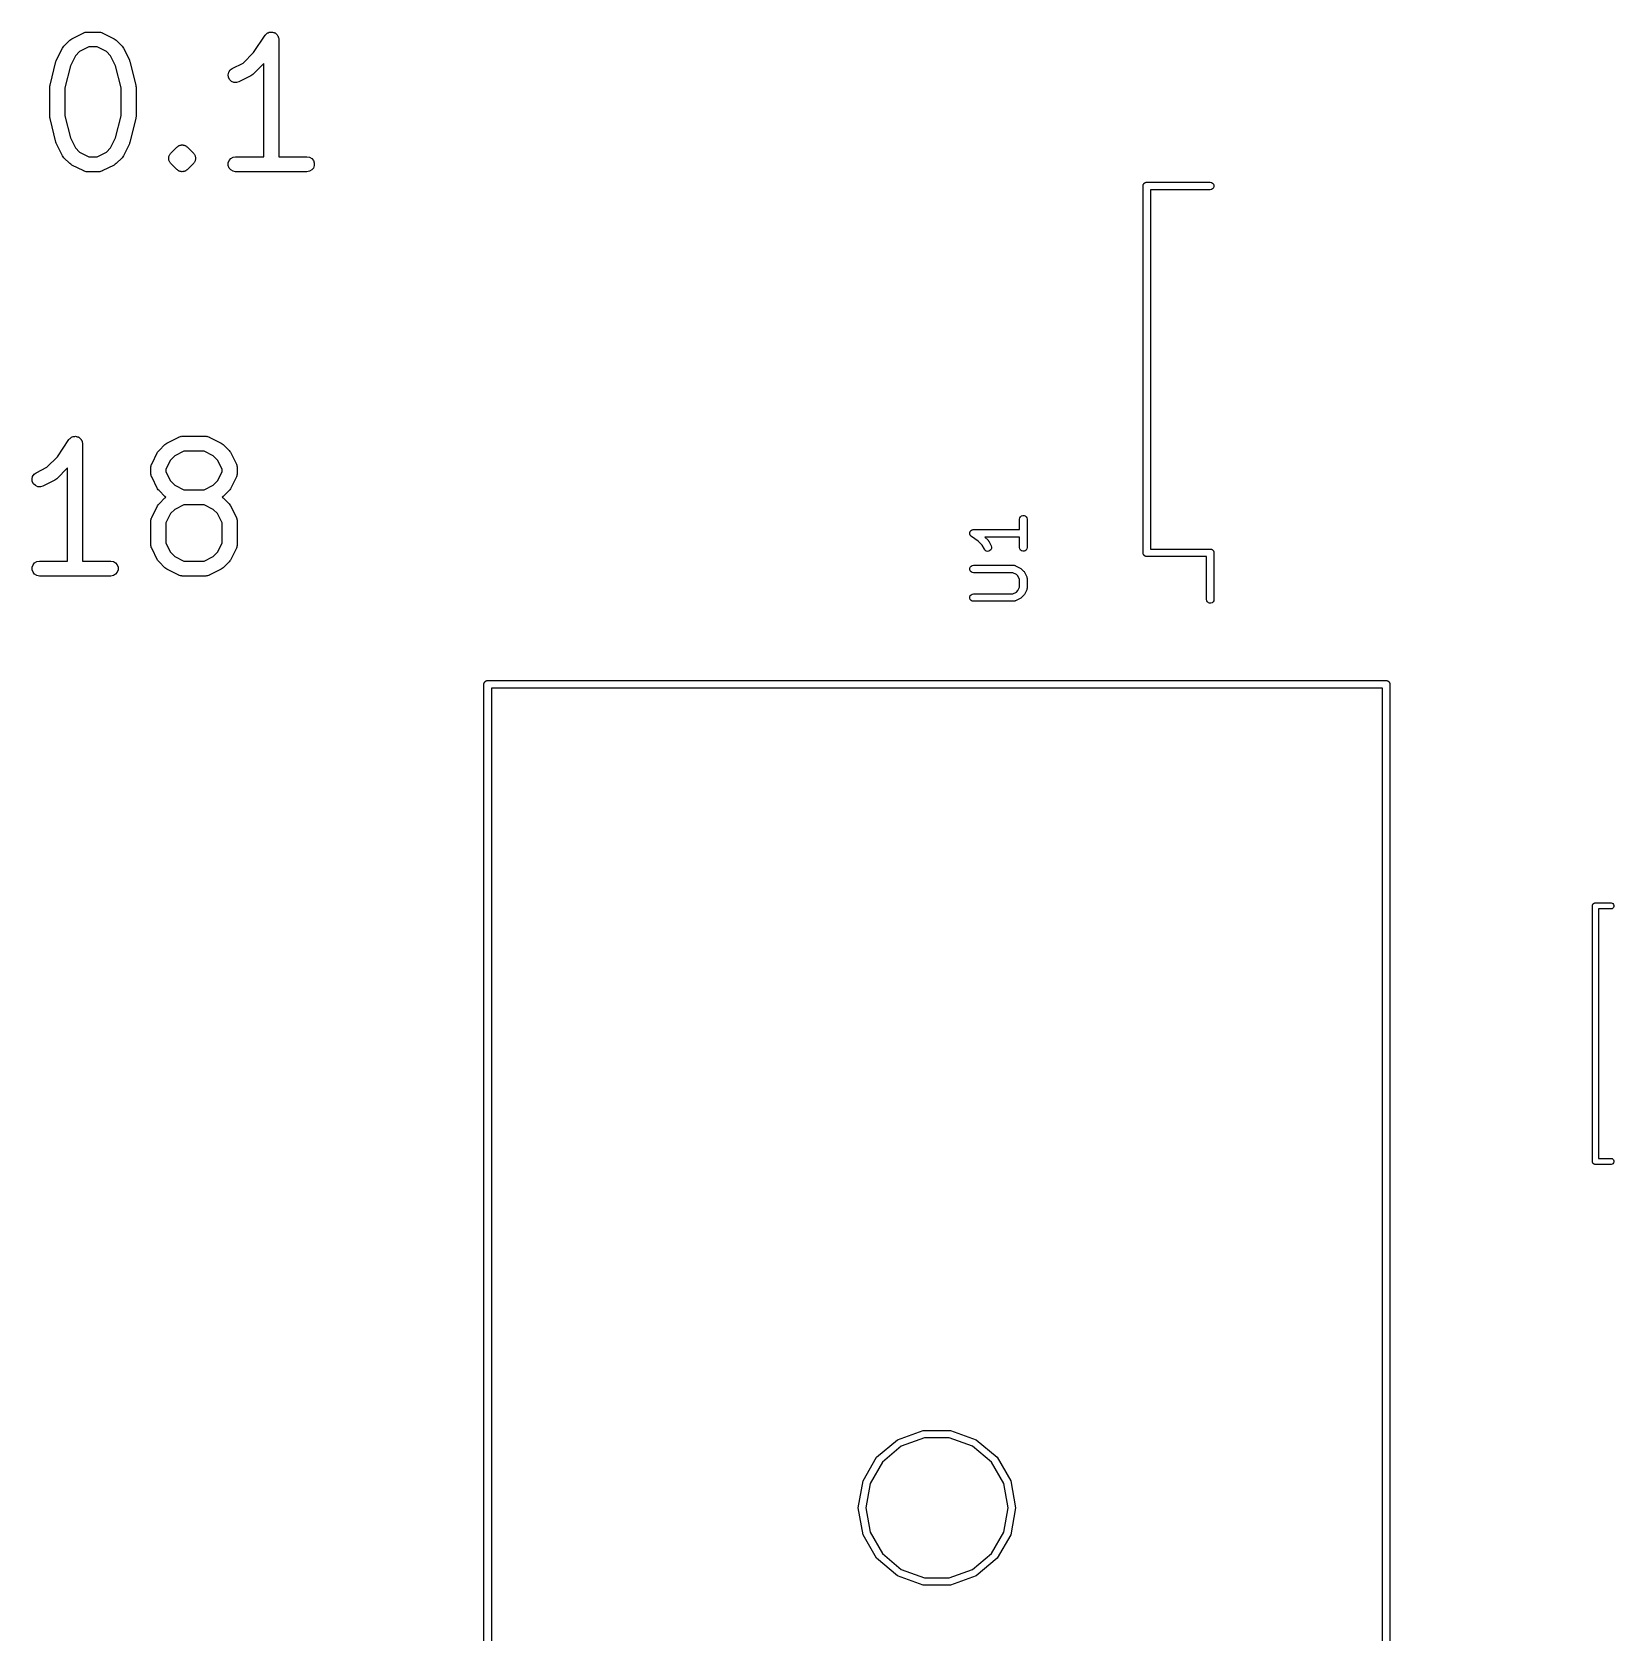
# Model space of a CAD drawing. Extents: x 86 to 333, y -237 to -29.
# Drawn here: x 116.87 to 148.56, y -101.49 to -69.43 of the extents above; entities that cross this region are included whole.
import ezdxf

# ---------------------------------------------------------------- set-up
doc = ezdxf.new("R2010")
doc.units = 0
doc.header["$MEASUREMENT"] = 0
doc.layers.add('BLACK', color=7, linetype='CONTINUOUS')

msp = doc.modelspace()

# ---------------------------------------------------------------- linework, layer by layer
at = {"layer": 'Black'}
for p, q in [((117.671, -69.5658), (117.909, -69.4468)), ((117.909, -69.4468), (117.917, -69.4443)), ((117.917, -69.4443), (117.925, -69.44)), ((117.925, -69.44), (117.942, -69.4369)), ((117.942, -69.4369), (117.959, -69.4319)), ((117.959, -69.4319), (117.968, -69.4325)), ((117.968, -69.4325), (117.976, -69.431)), ((117.976, -69.431), (118.214, -69.431)), ((118.214, -69.431), (118.223, -69.4325)), ((118.223, -69.4325), (118.231, -69.4319)), ((118.231, -69.4319), (118.248, -69.4369)), ((118.248, -69.4369), (118.266, -69.44)), ((118.266, -69.44), (118.273, -69.4443)), ((118.273, -69.4443), (118.281, -69.4468)), ((118.281, -69.4468), (118.519, -69.5658)), ((121.312, -69.8425), (121.542, -69.4977)), ((121.542, -69.4977), (121.548, -69.4917)), ((121.548, -69.4917), (121.552, -69.4845)), ((121.552, -69.4845), (121.565, -69.473)), ((121.565, -69.473), (121.578, -69.4601)), ((121.578, -69.4601), (121.585, -69.4564)), ((121.585, -69.4564), (121.592, -69.451)), ((121.592, -69.451), (121.608, -69.4449)), ((121.608, -69.4449), (121.625, -69.437)), ((121.625, -69.437), (121.633, -69.4361)), ((121.633, -69.4361), (121.641, -69.4332)), ((121.641, -69.4332), (121.659, -69.4332)), ((121.659, -69.4332), (121.676, -69.4313)), ((121.676, -69.4313), (121.684, -69.4332)), ((121.684, -69.4332), (121.693, -69.4332)), ((121.693, -69.4332), (121.71, -69.4394)), ((121.71, -69.4394), (121.727, -69.4436)), ((121.727, -69.4436), (121.734, -69.4482)), ((121.734, -69.4482), (121.742, -69.451)), ((121.742, -69.451), (121.755, -69.4626)), ((121.755, -69.4626), (121.77, -69.4725)), ((121.77, -69.4725), (121.775, -69.4792)), ((121.775, -69.4792), (121.782, -69.4845)), ((121.782, -69.4845), (121.791, -69.5)), ((121.791, -69.5), (121.801, -69.5145)), ((121.801, -69.5145), (121.803, -69.5224)), ((121.803, -69.5224), (121.808, -69.5296)), ((121.808, -69.5296), (121.811, -69.5473)), ((121.811, -69.5473), (121.816, -69.5645)), ((117.366, -69.9901), (117.485, -69.752)), ((117.485, -69.752), (117.499, -69.7327)), ((117.499, -69.7327), (117.513, -69.713)), ((117.513, -69.713), (117.632, -69.5939)), ((117.632, -69.5939), (117.652, -69.5802)), ((117.652, -69.5802), (117.671, -69.5658)), ((117.827, -69.8233), (117.742, -69.9079)), ((118.012, -69.731), (117.827, -69.8233)), ((118.179, -69.731), (118.012, -69.731)), ((118.364, -69.8233), (118.179, -69.731)), ((118.448, -69.9079), (118.364, -69.8233)), ((118.519, -69.5658), (118.539, -69.5802)), ((118.539, -69.5802), (118.558, -69.5939)), ((118.558, -69.5939), (118.677, -69.713)), ((118.677, -69.713), (118.691, -69.7327)), ((118.691, -69.7327), (118.706, -69.752)), ((118.706, -69.752), (118.825, -69.9901)), ((121.102, -70.0529), (121.312, -69.8425)), ((121.816, -69.5645), (121.815, -69.5728)), ((121.815, -69.5728), (121.817, -69.581)), ((121.817, -69.581), (121.817, -71.931)), ((117.235, -70.497), (117.354, -70.0208)), ((117.354, -70.0208), (117.361, -70.0058)), ((117.361, -70.0058), (117.366, -69.9901)), ((117.642, -70.1095), (117.531, -70.5518)), ((117.742, -69.9079), (117.642, -70.1095)), ((118.549, -70.1095), (118.448, -69.9079)), ((118.66, -70.5518), (118.549, -70.1095)), ((118.825, -69.9901), (118.829, -70.0058)), ((118.829, -70.0058), (118.836, -70.0208)), ((118.836, -70.0208), (118.955, -70.497)), ((120.815, -70.2356), (120.843, -70.1921)), ((120.843, -70.1921), (120.885, -70.1611)), ((120.885, -70.1611), (121.102, -70.0529)), ((121.517, -70.0621), (121.297, -70.2823)), ((121.517, -71.931), (121.517, -70.0621)), ((117.231, -70.5333), (117.234, -70.5153)), ((117.234, -70.5153), (117.235, -70.497)), ((118.955, -70.497), (118.956, -70.5153)), ((118.956, -70.5153), (118.96, -70.5333)), ((120.803, -70.2863), (120.815, -70.2356)), ((120.809, -70.338), (120.803, -70.2863)), ((120.832, -70.3846), (120.809, -70.338)), ((120.87, -70.4204), (120.832, -70.3846)), ((120.918, -70.4411), (120.87, -70.4204)), ((120.97, -70.4443), (120.918, -70.4411)), ((121.019, -70.4294), (120.97, -70.4443)), ((121.258, -70.3104), (121.019, -70.4294)), ((121.277, -70.296), (121.258, -70.3104)), ((121.297, -70.2823), (121.277, -70.296)), ((117.231, -71.1286), (117.231, -70.5333)), ((117.531, -70.5518), (117.531, -71.1101)), ((118.66, -71.1101), (118.66, -70.5518)), ((118.96, -70.5333), (118.96, -71.1286)), ((117.234, -71.1466), (117.231, -71.1286)), ((117.235, -71.165), (117.234, -71.1466)), ((117.354, -71.6411), (117.235, -71.165)), ((117.531, -71.1101), (117.642, -71.5524)), ((118.549, -71.5524), (118.66, -71.1101)), ((118.955, -71.165), (118.836, -71.6411)), ((118.956, -71.1466), (118.955, -71.165)), ((118.96, -71.1286), (118.956, -71.1466)), ((117.361, -71.6561), (117.354, -71.6411)), ((117.366, -71.6718), (117.361, -71.6561)), ((117.485, -71.9099), (117.366, -71.6718)), ((117.642, -71.5524), (117.742, -71.754)), ((117.742, -71.754), (117.827, -71.8386)), ((118.364, -71.8386), (118.448, -71.754)), ((118.448, -71.754), (118.549, -71.5524)), ((118.825, -71.6718), (118.706, -71.9099)), ((118.829, -71.6561), (118.825, -71.6718)), ((118.836, -71.6411), (118.829, -71.6561)), ((119.656, -71.8558), (119.775, -71.7368)), ((119.775, -71.7368), (119.786, -71.7293)), ((119.786, -71.7293), (119.795, -71.72)), ((119.795, -71.72), (119.801, -71.7172)), ((119.801, -71.7172), (119.806, -71.713)), ((119.806, -71.713), (119.812, -71.7107)), ((119.812, -71.7107), (119.818, -71.7069)), ((119.818, -71.7069), (119.83, -71.7035)), ((119.83, -71.7035), (119.842, -71.698)), ((119.842, -71.698), (119.849, -71.6974)), ((119.849, -71.6974), (119.855, -71.6951)), ((119.855, -71.6951), (119.862, -71.6951)), ((119.862, -71.6951), (119.868, -71.6934)), ((119.868, -71.6934), (119.881, -71.6946)), ((119.881, -71.6946), (119.894, -71.6934)), ((119.894, -71.6934), (119.9, -71.6951)), ((119.9, -71.6951), (119.907, -71.6951)), ((119.907, -71.6951), (119.913, -71.6974)), ((119.913, -71.6974), (119.92, -71.698)), ((119.92, -71.698), (119.932, -71.7035)), ((119.932, -71.7035), (119.944, -71.7069)), ((119.944, -71.7069), (119.95, -71.7107)), ((119.95, -71.7107), (119.956, -71.713)), ((119.956, -71.713), (119.961, -71.7172)), ((119.961, -71.7172), (119.967, -71.72)), ((119.967, -71.72), (119.976, -71.7293)), ((119.976, -71.7293), (119.987, -71.7368)), ((119.987, -71.7368), (120.106, -71.8558)), ((117.499, -71.9293), (117.485, -71.9099)), ((117.513, -71.9489), (117.499, -71.9293)), ((117.632, -72.068), (117.513, -71.9489)), ((117.652, -72.0818), (117.632, -72.068)), ((117.671, -72.0961), (117.652, -72.0818)), ((117.909, -72.2151), (117.671, -72.0961)), ((117.827, -71.8386), (118.012, -71.931)), ((118.012, -71.931), (118.179, -71.931)), ((118.179, -71.931), (118.364, -71.8386)), ((118.519, -72.0961), (118.281, -72.2151)), ((118.539, -72.0818), (118.519, -72.0961)), ((118.558, -72.068), (118.539, -72.0818)), ((118.677, -71.9489), (118.558, -72.068)), ((118.691, -71.9292), (118.677, -71.9489)), ((118.706, -71.9099), (118.691, -71.9292)), ((119.612, -71.9488), (119.616, -71.9362)), ((119.614, -71.9619), (119.612, -71.9488)), ((119.612, -71.975), (119.614, -71.9619)), ((119.616, -71.9877), (119.612, -71.975)), ((119.616, -71.9362), (119.617, -71.9231)), ((119.617, -72.0007), (119.616, -71.9877)), ((119.617, -71.9231), (119.623, -71.9112)), ((119.623, -72.0126), (119.617, -72.0007)), ((119.623, -71.9112), (119.626, -71.8985)), ((119.626, -72.0253), (119.623, -72.0126)), ((119.626, -71.8985), (119.633, -71.8878)), ((119.633, -72.036), (119.626, -72.0253)), ((119.633, -71.8878), (119.639, -71.8759)), ((119.639, -72.0479), (119.633, -72.036)), ((119.639, -71.8759), (119.648, -71.8666)), ((119.648, -72.0572), (119.639, -72.0479)), ((119.648, -71.8666), (119.656, -71.8558)), ((119.656, -72.068), (119.648, -72.0572)), ((119.775, -72.187), (119.656, -72.068)), ((120.106, -72.068), (119.987, -72.187)), ((120.106, -71.8558), (120.114, -71.8666)), ((120.114, -72.0572), (120.106, -72.068)), ((120.114, -71.8666), (120.123, -71.8759)), ((120.123, -72.0479), (120.114, -72.0572)), ((120.123, -71.8759), (120.128, -71.8878)), ((120.128, -72.036), (120.123, -72.0479)), ((120.128, -71.8878), (120.136, -71.8985)), ((120.136, -72.0253), (120.128, -72.036)), ((120.136, -71.8985), (120.139, -71.9112)), ((120.139, -72.0126), (120.136, -72.0253)), ((120.139, -71.9112), (120.145, -71.9231)), ((120.145, -72.0007), (120.139, -72.0126)), ((120.145, -71.9231), (120.146, -71.9362)), ((120.146, -71.9877), (120.145, -72.0007)), ((120.146, -71.9362), (120.149, -71.9488)), ((120.149, -71.975), (120.146, -71.9877)), ((120.149, -71.9488), (120.148, -71.9619)), ((120.148, -71.9619), (120.149, -71.975)), ((120.805, -72.0549), (120.822, -72.006)), ((120.805, -72.107), (120.805, -72.0549)), ((120.822, -72.156), (120.805, -72.107)), ((120.822, -72.006), (120.856, -71.966)), ((120.856, -71.966), (120.901, -71.94)), ((120.901, -71.94), (120.952, -71.931)), ((120.952, -71.931), (121.517, -71.931)), ((121.817, -71.931), (122.381, -71.931)), ((122.381, -71.931), (122.432, -71.94)), ((122.432, -71.94), (122.477, -71.966)), ((122.477, -71.966), (122.511, -72.006)), ((122.511, -72.006), (122.529, -72.0549)), ((122.529, -72.107), (122.511, -72.156)), ((122.529, -72.0549), (122.529, -72.107)), ((117.917, -72.2176), (117.909, -72.2151)), ((117.925, -72.2219), (117.917, -72.2176)), ((117.942, -72.225), (117.925, -72.2219)), ((117.959, -72.23), (117.942, -72.225)), ((117.968, -72.2295), (117.959, -72.23)), ((117.976, -72.231), (117.968, -72.2295)), ((118.214, -72.231), (117.976, -72.231)), ((118.223, -72.2295), (118.214, -72.231)), ((118.231, -72.23), (118.223, -72.2295)), ((118.248, -72.225), (118.231, -72.23)), ((118.266, -72.2219), (118.248, -72.225)), ((118.273, -72.2176), (118.266, -72.2219)), ((118.281, -72.2151), (118.273, -72.2176)), ((119.786, -72.1945), (119.775, -72.187)), ((119.795, -72.2038), (119.786, -72.1945)), ((119.801, -72.2066), (119.795, -72.2038)), ((119.806, -72.2109), (119.801, -72.2066)), ((119.812, -72.2131), (119.806, -72.2109)), ((119.818, -72.2169), (119.812, -72.2131)), ((119.83, -72.2203), (119.818, -72.2169)), ((119.842, -72.2258), (119.83, -72.2203)), ((119.849, -72.2264), (119.842, -72.2258)), ((119.855, -72.2287), (119.849, -72.2264)), ((119.862, -72.2287), (119.855, -72.2287)), ((119.868, -72.2304), (119.862, -72.2287)), ((119.881, -72.2292), (119.868, -72.2304)), ((119.894, -72.2304), (119.881, -72.2292)), ((119.9, -72.2287), (119.894, -72.2304)), ((119.907, -72.2287), (119.9, -72.2287)), ((119.913, -72.2264), (119.907, -72.2287)), ((119.92, -72.2258), (119.913, -72.2264)), ((119.932, -72.2203), (119.92, -72.2258)), ((119.944, -72.2169), (119.932, -72.2203)), ((119.95, -72.2131), (119.944, -72.2169)), ((119.956, -72.2109), (119.95, -72.2131)), ((119.961, -72.2066), (119.956, -72.2109)), ((119.967, -72.2038), (119.961, -72.2066)), ((119.976, -72.1945), (119.967, -72.2038)), ((119.987, -72.187), (119.976, -72.1945)), ((120.856, -72.1959), (120.822, -72.156)), ((120.901, -72.2219), (120.856, -72.1959)), ((120.952, -72.231), (120.901, -72.2219)), ((122.381, -72.231), (120.952, -72.231)), ((122.432, -72.2219), (122.381, -72.231)), ((122.477, -72.1959), (122.432, -72.2219)), ((122.511, -72.156), (122.477, -72.1959)), ((139.167, -72.45), (139.174, -72.4478)), ((139.174, -72.4478), (139.179, -72.4445)), ((139.179, -72.4445), (139.186, -72.4434)), ((139.186, -72.4434), (139.192, -72.4411)), ((139.192, -72.4411), (139.199, -72.4411)), ((139.199, -72.4411), (139.205, -72.44)), ((139.205, -72.44), (140.475, -72.44)), ((140.475, -72.44), (140.501, -72.4445)), ((140.501, -72.4445), (140.523, -72.4575)), ((139.13, -72.515), (139.131, -72.5085)), ((139.13, -79.865), (139.13, -72.515)), ((139.131, -72.502), (139.133, -72.4958)), ((139.131, -72.5085), (139.131, -72.502)), ((139.133, -72.4958), (139.135, -72.4893)), ((139.135, -72.4893), (139.138, -72.4837)), ((139.138, -72.4837), (139.14, -72.4775)), ((139.14, -72.4775), (139.144, -72.4725)), ((139.144, -72.4725), (139.148, -72.4668)), ((139.148, -72.4668), (139.153, -72.4626)), ((139.153, -72.4626), (139.157, -72.4575)), ((139.157, -72.4575), (139.162, -72.4543)), ((139.162, -72.4543), (139.167, -72.45)), ((140.475, -72.59), (139.28, -72.59)), ((139.28, -72.59), (139.28, -79.79)), ((140.501, -72.5855), (140.475, -72.59)), ((140.523, -72.5725), (140.501, -72.5855)), ((140.523, -72.4575), (140.54, -72.4775)), ((140.54, -72.5525), (140.523, -72.5725)), ((140.54, -72.4775), (140.549, -72.502)), ((140.549, -72.528), (140.54, -72.5525)), ((140.549, -72.502), (140.549, -72.528)), ((117.623, -77.5845), (117.637, -77.573)), ((117.637, -77.573), (117.649, -77.5601)), ((117.649, -77.5601), (117.657, -77.5564)), ((117.657, -77.5564), (117.663, -77.551)), ((117.663, -77.551), (117.68, -77.5449)), ((117.68, -77.5449), (117.696, -77.537)), ((117.696, -77.537), (117.704, -77.5361)), ((117.704, -77.5361), (117.712, -77.5332)), ((117.712, -77.5332), (117.73, -77.5332)), ((117.73, -77.5332), (117.748, -77.5313)), ((117.748, -77.5313), (117.756, -77.5332)), ((117.756, -77.5332), (117.764, -77.5332)), ((117.764, -77.5332), (117.781, -77.5394)), ((117.781, -77.5394), (117.798, -77.5436)), ((117.798, -77.5436), (117.805, -77.5482)), ((117.805, -77.5482), (117.813, -77.551)), ((117.813, -77.551), (117.827, -77.5626)), ((117.827, -77.5626), (117.842, -77.5725)), ((117.842, -77.5725), (117.847, -77.5792)), ((119.576, -77.6658), (119.814, -77.5468)), ((119.814, -77.5468), (119.822, -77.5443)), ((119.822, -77.5443), (119.83, -77.54)), ((119.83, -77.54), (119.847, -77.5369)), ((119.847, -77.5369), (119.864, -77.5319)), ((119.864, -77.5319), (119.872, -77.5325)), ((119.872, -77.5325), (119.881, -77.531)), ((119.881, -77.531), (120.357, -77.531)), ((120.357, -77.531), (120.366, -77.5325)), ((120.366, -77.5325), (120.374, -77.5319)), ((120.374, -77.5319), (120.391, -77.5369)), ((120.391, -77.5369), (120.408, -77.54)), ((120.408, -77.54), (120.416, -77.5443)), ((120.416, -77.5443), (120.424, -77.5468)), ((120.424, -77.5468), (120.662, -77.6658)), ((117.383, -77.9425), (117.613, -77.5977)), ((117.613, -77.5977), (117.619, -77.5917)), ((117.619, -77.5917), (117.623, -77.5845)), ((117.847, -77.5792), (117.853, -77.5845)), ((117.853, -77.5845), (117.862, -77.6)), ((117.862, -77.6), (117.873, -77.6145)), ((117.873, -77.6145), (117.875, -77.6224)), ((117.875, -77.6224), (117.879, -77.6296)), ((117.879, -77.6296), (117.882, -77.6473)), ((117.882, -77.6473), (117.887, -77.6645)), ((117.887, -77.6645), (117.887, -77.6728)), ((117.887, -77.6728), (117.888, -77.681)), ((117.888, -77.681), (117.888, -80.031)), ((119.271, -78.0901), (119.39, -77.852)), ((119.39, -77.852), (119.404, -77.8327)), ((119.404, -77.8327), (119.418, -77.813)), ((119.418, -77.813), (119.537, -77.6939)), ((119.537, -77.6939), (119.556, -77.6802)), ((119.556, -77.6802), (119.576, -77.6658)), ((119.916, -77.831), (119.732, -77.9233)), ((120.322, -77.831), (119.916, -77.831)), ((120.506, -77.9233), (120.322, -77.831)), ((120.662, -77.6658), (120.682, -77.6802)), ((120.682, -77.6802), (120.701, -77.6939)), ((120.701, -77.6939), (120.82, -77.813)), ((120.82, -77.813), (120.834, -77.8327)), ((120.834, -77.8327), (120.848, -77.852)), ((120.848, -77.852), (120.967, -78.0901)), ((116.957, -78.2611), (117.173, -78.1529)), ((117.173, -78.1529), (117.383, -77.9425)), ((117.588, -78.1621), (117.368, -78.3823)), ((117.588, -80.031), (117.588, -78.1621)), ((119.255, -78.1571), (119.256, -78.1486)), ((119.255, -78.2762), (119.255, -78.1571)), ((119.256, -78.14), (119.261, -78.1231)), ((119.256, -78.1486), (119.256, -78.14)), ((119.261, -78.1231), (119.264, -78.1058)), ((119.264, -78.1058), (119.268, -78.0983)), ((119.268, -78.0983), (119.271, -78.0901)), ((119.647, -78.0079), (119.555, -78.1926)), ((119.555, -78.1926), (119.555, -78.2408)), ((119.732, -77.9233), (119.647, -78.0079)), ((120.591, -78.0079), (120.506, -77.9233)), ((120.683, -78.1926), (120.591, -78.0079)), ((120.683, -78.2408), (120.683, -78.1926)), ((120.967, -78.0901), (120.97, -78.0983)), ((120.97, -78.0983), (120.974, -78.1058)), ((120.974, -78.1058), (120.977, -78.1231)), ((120.977, -78.1231), (120.982, -78.14)), ((120.982, -78.14), (120.982, -78.1486)), ((120.982, -78.1486), (120.983, -78.1571)), ((120.983, -78.1571), (120.983, -78.2762)), ((116.874, -78.3863), (116.886, -78.3356)), ((116.88, -78.438), (116.874, -78.3863)), ((116.903, -78.4846), (116.88, -78.438)), ((116.886, -78.3356), (116.915, -78.2921)), ((116.941, -78.5204), (116.903, -78.4846)), ((116.915, -78.2921), (116.957, -78.2611)), ((116.989, -78.5411), (116.941, -78.5204)), ((117.091, -78.5294), (117.041, -78.5443)), ((117.329, -78.4104), (117.091, -78.5294)), ((117.348, -78.396), (117.329, -78.4104)), ((117.368, -78.3823), (117.348, -78.396)), ((119.256, -78.2847), (119.255, -78.2762)), ((119.256, -78.2933), (119.256, -78.2847)), ((119.261, -78.3102), (119.256, -78.2933)), ((119.264, -78.3275), (119.261, -78.3102)), ((119.268, -78.335), (119.264, -78.3275)), ((119.271, -78.3433), (119.268, -78.335)), ((119.39, -78.5814), (119.271, -78.3433)), ((119.555, -78.2408), (119.647, -78.4254)), ((119.647, -78.4254), (119.732, -78.5101)), ((119.732, -78.5101), (119.916, -78.6024)), ((120.322, -78.6024), (120.506, -78.5101)), ((120.506, -78.5101), (120.591, -78.4254)), ((120.591, -78.4254), (120.683, -78.2408)), ((120.967, -78.3433), (120.848, -78.5814)), ((120.97, -78.335), (120.967, -78.3433)), ((120.974, -78.3275), (120.97, -78.335)), ((120.977, -78.3102), (120.974, -78.3275)), ((120.982, -78.2933), (120.977, -78.3102)), ((120.983, -78.2762), (120.982, -78.2847)), ((120.982, -78.2847), (120.982, -78.2933)), ((117.041, -78.5443), (116.989, -78.5411)), ((119.404, -78.6007), (119.39, -78.5814)), ((119.418, -78.6204), (119.404, -78.6007)), ((119.537, -78.7394), (119.418, -78.6204)), ((119.418, -78.8844), (119.537, -78.7654)), ((119.555, -78.7524), (119.537, -78.7394)), ((119.537, -78.7654), (119.555, -78.7524)), ((119.916, -78.6024), (120.322, -78.6024)), ((120.701, -78.7394), (120.683, -78.7524)), ((120.683, -78.7524), (120.701, -78.7654)), ((120.82, -78.6204), (120.701, -78.7394)), ((120.701, -78.7654), (120.82, -78.8844)), ((120.834, -78.6007), (120.82, -78.6204)), ((120.848, -78.5814), (120.834, -78.6007)), ((119.261, -79.1946), (119.264, -79.1773)), ((119.264, -79.1773), (119.268, -79.1698)), ((119.268, -79.1698), (119.271, -79.1615)), ((119.271, -79.1615), (119.39, -78.9234)), ((119.39, -78.9234), (119.404, -78.9041)), ((119.404, -78.9041), (119.418, -78.8844)), ((119.647, -79.0793), (119.555, -79.264)), ((119.732, -78.9947), (119.647, -79.0793)), ((119.916, -78.9024), (119.732, -78.9947)), ((120.322, -78.9024), (119.916, -78.9024)), ((120.506, -78.9947), (120.322, -78.9024)), ((120.591, -79.0793), (120.506, -78.9947)), ((120.683, -79.264), (120.591, -79.0793)), ((120.82, -78.8844), (120.834, -78.9041)), ((120.834, -78.9041), (120.848, -78.9234)), ((120.848, -78.9234), (120.967, -79.1615)), ((120.967, -79.1615), (120.97, -79.1698)), ((120.97, -79.1698), (120.974, -79.1773)), ((120.974, -79.1773), (120.977, -79.1946)), ((136.657, -79.1905), (136.662, -79.1648)), ((136.662, -79.1648), (136.675, -79.1423)), ((136.675, -79.1423), (136.695, -79.1255)), ((136.695, -79.1255), (136.719, -79.1166)), ((136.719, -79.1166), (136.745, -79.1166)), ((136.745, -79.1166), (136.77, -79.1255)), ((136.77, -79.1255), (136.79, -79.1423)), ((136.79, -79.1423), (136.803, -79.1648)), ((136.803, -79.1648), (136.807, -79.1905)), ((119.255, -79.2286), (119.256, -79.2201)), ((119.255, -79.7048), (119.255, -79.2286)), ((119.256, -79.2114), (119.261, -79.1946)), ((119.256, -79.2201), (119.256, -79.2114)), ((119.555, -79.264), (119.555, -79.6694)), ((120.683, -79.6694), (120.683, -79.264)), ((120.977, -79.1946), (120.982, -79.2114)), ((120.982, -79.2114), (120.982, -79.2201)), ((120.982, -79.2201), (120.983, -79.2286)), ((120.983, -79.2286), (120.983, -79.7048)), ((135.658, -79.4714), (135.659, -79.4673)), ((135.659, -79.4803), (135.658, -79.4714)), ((135.659, -79.4632), (135.662, -79.4548)), ((135.659, -79.4673), (135.659, -79.4632)), ((135.659, -79.4892), (135.659, -79.4803)), ((135.66, -79.4931), (135.659, -79.4892)), ((135.66, -79.4973), (135.66, -79.4931)), ((135.664, -79.5053), (135.66, -79.4973)), ((135.662, -79.4548), (135.664, -79.4461)), ((135.664, -79.4461), (135.666, -79.4426)), ((135.666, -79.4426), (135.667, -79.4387)), ((135.667, -79.4387), (135.673, -79.4318)), ((135.673, -79.4318), (135.678, -79.4244)), ((135.678, -79.4244), (135.682, -79.4219)), ((135.682, -79.4219), (135.684, -79.4187)), ((135.684, -79.4187), (135.692, -79.4143)), ((135.692, -79.4143), (135.699, -79.409)), ((135.699, -79.409), (135.703, -79.4078)), ((135.703, -79.4078), (135.707, -79.4057)), ((135.707, -79.4057), (135.716, -79.4042)), ((135.716, -79.4042), (135.724, -79.4016)), ((135.724, -79.4016), (135.728, -79.4019)), ((135.728, -79.4019), (135.732, -79.4012)), ((135.732, -79.4012), (136.657, -79.4012)), ((136.657, -79.4012), (136.657, -79.1905)), ((136.807, -79.1905), (136.807, -79.7619)), ((119.256, -79.7133), (119.255, -79.7048)), ((119.256, -79.7219), (119.256, -79.7133)), ((119.261, -79.7388), (119.256, -79.7219)), ((119.264, -79.7561), (119.261, -79.7388)), ((119.268, -79.7636), (119.264, -79.7561)), ((119.271, -79.7718), (119.268, -79.7636)), ((119.39, -80.0099), (119.271, -79.7718)), ((119.555, -79.6694), (119.647, -79.854)), ((120.591, -79.854), (120.683, -79.6694)), ((120.967, -79.7718), (120.848, -80.0099)), ((120.97, -79.7636), (120.967, -79.7718)), ((120.974, -79.7561), (120.97, -79.7636)), ((120.977, -79.7388), (120.974, -79.7561)), ((120.982, -79.7219), (120.977, -79.7388)), ((120.983, -79.7048), (120.982, -79.7133)), ((120.982, -79.7133), (120.982, -79.7219)), ((135.667, -79.5137), (135.664, -79.5053)), ((135.67, -79.5169), (135.667, -79.5137)), ((135.672, -79.5206), (135.67, -79.5169)), ((135.678, -79.5268), (135.672, -79.5206)), ((135.684, -79.5336), (135.678, -79.5268)), ((135.688, -79.5357), (135.684, -79.5336)), ((135.691, -79.5386), (135.688, -79.5357)), ((135.827, -79.6297), (135.691, -79.5386)), ((135.909, -79.7111), (135.827, -79.6297)), ((135.951, -79.7954), (135.909, -79.7111)), ((135.967, -79.8164), (135.951, -79.7954)), ((136.657, -79.5512), (135.961, -79.5512)), ((135.961, -79.5512), (136.024, -79.6136)), ((135.988, -79.8307), (135.967, -79.8164)), ((136.024, -79.6136), (136.03, -79.6235)), ((136.03, -79.6235), (136.038, -79.6331)), ((136.038, -79.6331), (136.085, -79.7284)), ((136.081, -79.8032), (136.063, -79.8221)), ((136.091, -79.7793), (136.081, -79.8032)), ((136.085, -79.7284), (136.093, -79.7533)), ((136.093, -79.7533), (136.091, -79.7793)), ((136.657, -79.7619), (136.657, -79.5512)), ((136.662, -79.7876), (136.657, -79.7619)), ((136.675, -79.8101), (136.662, -79.7876)), ((136.695, -79.8269), (136.675, -79.8101)), ((136.79, -79.8101), (136.77, -79.8269)), ((136.803, -79.7876), (136.79, -79.8101)), ((136.807, -79.7619), (136.803, -79.7876)), ((139.28, -79.79), (140.475, -79.79)), ((140.475, -79.79), (140.481, -79.7911)), ((140.481, -79.7911), (140.488, -79.7911)), ((140.488, -79.7911), (140.494, -79.7934)), ((140.494, -79.7934), (140.501, -79.7945)), ((140.501, -79.7945), (140.506, -79.7978)), ((140.506, -79.7978), (140.512, -79.8)), ((140.512, -79.8), (140.518, -79.8043)), ((140.518, -79.8043), (140.523, -79.8075)), ((140.523, -79.8075), (140.527, -79.8126)), ((140.527, -79.8126), (140.532, -79.8168)), ((140.532, -79.8168), (140.536, -79.8225)), ((116.876, -80.1549), (116.894, -80.106)), ((116.894, -80.106), (116.927, -80.066)), ((116.927, -80.066), (116.973, -80.04)), ((116.973, -80.04), (117.024, -80.031)), ((117.024, -80.031), (117.588, -80.031)), ((117.888, -80.031), (118.452, -80.031)), ((118.452, -80.031), (118.504, -80.04)), ((118.504, -80.04), (118.549, -80.066)), ((118.549, -80.066), (118.582, -80.106)), ((118.582, -80.106), (118.6, -80.1549)), ((119.404, -80.0292), (119.39, -80.0099)), ((119.418, -80.0489), (119.404, -80.0292)), ((119.537, -80.168), (119.418, -80.0489)), ((119.647, -79.854), (119.732, -79.9386)), ((119.732, -79.9386), (119.916, -80.031)), ((119.916, -80.031), (120.322, -80.031)), ((120.322, -80.031), (120.506, -79.9386)), ((120.506, -79.9386), (120.591, -79.854)), ((120.82, -80.0489), (120.701, -80.168)), ((120.834, -80.0292), (120.82, -80.0489)), ((120.848, -80.0099), (120.834, -80.0292)), ((135.667, -80.153), (135.684, -80.133)), ((135.684, -80.133), (135.707, -80.12)), ((135.707, -80.12), (135.732, -80.1155)), ((135.732, -80.1155), (136.542, -80.1155)), ((136.014, -79.8368), (135.988, -79.8307)), ((136.039, -79.8338), (136.014, -79.8368)), ((136.063, -79.8221), (136.039, -79.8338)), ((136.542, -80.1155), (136.546, -80.1162)), ((136.546, -80.1162), (136.55, -80.116)), ((136.55, -80.116), (136.559, -80.1185)), ((136.559, -80.1185), (136.568, -80.12)), ((136.568, -80.12), (136.571, -80.1222)), ((136.571, -80.1222), (136.575, -80.1234)), ((136.575, -80.1234), (136.671, -80.171)), ((136.719, -79.8358), (136.695, -79.8269)), ((136.745, -79.8358), (136.719, -79.8358)), ((136.77, -79.8269), (136.745, -79.8358)), ((139.131, -79.8715), (139.13, -79.865)), ((139.131, -79.878), (139.131, -79.8715)), ((139.133, -79.8842), (139.131, -79.878)), ((139.135, -79.8907), (139.133, -79.8842)), ((139.138, -79.8963), (139.135, -79.8907)), ((139.14, -79.9025), (139.138, -79.8963)), ((139.144, -79.9075), (139.14, -79.9025)), ((139.148, -79.9132), (139.144, -79.9075)), ((139.153, -79.9174), (139.148, -79.9132)), ((139.157, -79.9225), (139.153, -79.9174)), ((139.162, -79.9257), (139.157, -79.9225)), ((139.167, -79.93), (139.162, -79.9257)), ((139.174, -79.9322), (139.167, -79.93)), ((139.179, -79.9355), (139.174, -79.9322)), ((139.186, -79.9366), (139.179, -79.9355)), ((139.192, -79.9389), (139.186, -79.9366)), ((139.199, -79.9389), (139.192, -79.9389)), ((139.205, -79.94), (139.199, -79.9389)), ((140.4, -79.94), (139.205, -79.94)), ((140.4, -80.8), (140.4, -79.94)), ((140.536, -79.8225), (140.54, -79.8275)), ((140.54, -79.8275), (140.542, -79.8337)), ((140.542, -79.8337), (140.545, -79.8393)), ((140.545, -79.8393), (140.547, -79.8458)), ((140.547, -79.8458), (140.549, -79.852)), ((140.549, -79.852), (140.549, -79.8585)), ((140.549, -79.8585), (140.55, -79.865)), ((140.55, -79.865), (140.55, -80.8)), ((116.876, -80.207), (116.876, -80.1549)), ((116.894, -80.256), (116.876, -80.207)), ((116.927, -80.2959), (116.894, -80.256)), ((116.973, -80.3219), (116.927, -80.2959)), ((117.024, -80.331), (116.973, -80.3219)), ((118.452, -80.331), (117.024, -80.331)), ((118.504, -80.3219), (118.452, -80.331)), ((118.549, -80.2959), (118.504, -80.3219)), ((118.582, -80.256), (118.549, -80.2959)), ((118.6, -80.207), (118.582, -80.256)), ((118.6, -80.1549), (118.6, -80.207)), ((119.556, -80.1818), (119.537, -80.168)), ((119.576, -80.1961), (119.556, -80.1818)), ((119.814, -80.3151), (119.576, -80.1961)), ((119.822, -80.3176), (119.814, -80.3151)), ((119.83, -80.3219), (119.822, -80.3176)), ((119.847, -80.325), (119.83, -80.3219)), ((119.864, -80.33), (119.847, -80.325)), ((119.872, -80.3294), (119.864, -80.33)), ((119.881, -80.331), (119.872, -80.3294)), ((120.357, -80.331), (119.881, -80.331)), ((120.366, -80.3295), (120.357, -80.331)), ((120.374, -80.33), (120.366, -80.3295)), ((120.391, -80.325), (120.374, -80.33)), ((120.408, -80.3219), (120.391, -80.325)), ((120.416, -80.3176), (120.408, -80.3219)), ((120.424, -80.3151), (120.416, -80.3176)), ((120.662, -80.1961), (120.424, -80.3151)), ((120.682, -80.1818), (120.662, -80.1961)), ((120.701, -80.168), (120.682, -80.1818)), ((135.659, -80.1775), (135.667, -80.153)), ((135.659, -80.2035), (135.659, -80.1775)), ((135.667, -80.228), (135.659, -80.2035)), ((135.684, -80.2479), (135.667, -80.228)), ((135.707, -80.261), (135.684, -80.2479)), ((135.732, -80.2655), (135.707, -80.261)), ((136.524, -80.2655), (135.732, -80.2655)), ((136.593, -80.2997), (136.524, -80.2655)), ((136.623, -80.3301), (136.593, -80.2997)), ((136.657, -80.3987), (136.623, -80.3301)), ((136.657, -80.5537), (136.657, -80.3987)), ((136.671, -80.171), (136.68, -80.1782)), ((136.68, -80.1782), (136.69, -80.1851)), ((136.69, -80.1851), (136.738, -80.2327)), ((136.738, -80.2327), (136.745, -80.2425)), ((136.745, -80.2425), (136.752, -80.2522)), ((136.752, -80.2522), (136.799, -80.3474)), ((136.799, -80.3474), (136.801, -80.3516)), ((136.801, -80.3516), (136.803, -80.3553)), ((136.803, -80.3553), (136.804, -80.364)), ((136.804, -80.364), (136.807, -80.3724)), ((136.807, -80.3724), (136.807, -80.3767)), ((136.807, -80.3767), (136.807, -80.381)), ((136.807, -80.381), (136.807, -80.5714)), ((135.659, -80.7489), (135.667, -80.7244)), ((135.659, -80.7749), (135.659, -80.7489)), ((135.667, -80.7994), (135.659, -80.7749)), ((135.667, -80.7244), (135.684, -80.7045)), ((135.684, -80.7045), (135.707, -80.6914)), ((135.707, -80.6914), (135.732, -80.6869)), ((135.732, -80.6869), (136.524, -80.6869)), ((136.524, -80.6869), (136.593, -80.6526)), ((136.671, -80.7814), (136.575, -80.829)), ((136.593, -80.6526), (136.623, -80.6222)), ((136.623, -80.6222), (136.657, -80.5537)), ((136.68, -80.7742), (136.671, -80.7814)), ((136.69, -80.7673), (136.68, -80.7742)), ((136.738, -80.7197), (136.69, -80.7673)), ((136.745, -80.7099), (136.738, -80.7197)), ((136.752, -80.7002), (136.745, -80.7099)), ((136.799, -80.605), (136.752, -80.7002)), ((136.801, -80.6008), (136.799, -80.605)), ((136.803, -80.5971), (136.801, -80.6008)), ((136.804, -80.5884), (136.803, -80.5971)), ((136.807, -80.58), (136.804, -80.5884)), ((136.807, -80.5714), (136.807, -80.5757)), ((136.807, -80.5757), (136.807, -80.58)), ((135.684, -80.8194), (135.667, -80.7994)), ((135.707, -80.8324), (135.684, -80.8194)), ((135.732, -80.8369), (135.707, -80.8324)), ((136.542, -80.8369), (135.732, -80.8369)), ((136.546, -80.8362), (136.542, -80.8369)), ((136.55, -80.8364), (136.546, -80.8362)), ((136.559, -80.8339), (136.55, -80.8364)), ((136.568, -80.8324), (136.559, -80.8339)), ((136.571, -80.8302), (136.568, -80.8324)), ((136.575, -80.829), (136.571, -80.8302)), ((140.405, -80.8257), (140.4, -80.8)), ((140.418, -80.8482), (140.405, -80.8257)), ((140.438, -80.865), (140.418, -80.8482)), ((140.462, -80.8739), (140.438, -80.865)), ((140.488, -80.8739), (140.462, -80.8739)), ((140.512, -80.865), (140.488, -80.8739)), ((140.532, -80.8482), (140.512, -80.865)), ((140.545, -80.8257), (140.532, -80.8482)), ((140.55, -80.8), (140.545, -80.8257)), ((125.925, -82.5), (125.926, -82.4935)), ((125.925, -229), (125.925, -82.5)), ((125.926, -82.487), (125.928, -82.4808)), ((125.926, -82.4935), (125.926, -82.487)), ((125.928, -82.4808), (125.93, -82.4743)), ((125.93, -82.4743), (125.933, -82.4687)), ((125.933, -82.4687), (125.935, -82.4625)), ((125.935, -82.4625), (125.939, -82.4575)), ((125.939, -82.4575), (125.943, -82.4518)), ((125.943, -82.4518), (125.948, -82.4476)), ((125.948, -82.4476), (125.952, -82.4425)), ((125.952, -82.4425), (125.957, -82.4393)), ((125.957, -82.4393), (125.962, -82.435)), ((125.962, -82.435), (125.969, -82.4328)), ((125.969, -82.4328), (125.974, -82.4295)), ((125.974, -82.4295), (125.981, -82.4284)), ((125.981, -82.4284), (125.987, -82.4261)), ((125.987, -82.4261), (125.994, -82.4261)), ((125.994, -82.4261), (126, -82.425)), ((126, -82.425), (144, -82.425)), ((126.075, -82.575), (126.075, -228.925)), ((143.925, -82.575), (126.075, -82.575)), ((143.925, -114.509), (143.925, -82.575)), ((144, -82.425), (144.006, -82.4261)), ((144.006, -82.4261), (144.013, -82.4261)), ((144.013, -82.4261), (144.019, -82.4284)), ((144.019, -82.4284), (144.026, -82.4295)), ((144.026, -82.4295), (144.031, -82.4328)), ((144.031, -82.4328), (144.037, -82.435)), ((144.037, -82.435), (144.043, -82.4393)), ((144.043, -82.4393), (144.048, -82.4425)), ((144.048, -82.4425), (144.052, -82.4476)), ((144.052, -82.4476), (144.057, -82.4518)), ((144.057, -82.4518), (144.061, -82.4575)), ((144.061, -82.4575), (144.065, -82.4625)), ((144.065, -82.4625), (144.067, -82.4687)), ((144.067, -82.4687), (144.07, -82.4743)), ((144.07, -82.4743), (144.072, -82.4808)), ((144.072, -82.4808), (144.074, -82.487)), ((144.074, -82.487), (144.074, -82.4935)), ((144.074, -82.4935), (144.075, -82.5)), ((144.075, -82.5), (144.075, -114.509)), ((148.13, -86.94), (148.131, -86.9348)), ((148.13, -92.06), (148.13, -86.94)), ((148.131, -86.9296), (148.133, -86.9247)), ((148.131, -86.9348), (148.131, -86.9296)), ((148.133, -86.9247), (148.134, -86.9195)), ((148.134, -86.9195), (148.136, -86.9149)), ((148.136, -86.9149), (148.138, -86.91)), ((148.138, -86.91), (148.141, -86.906)), ((148.141, -86.906), (148.144, -86.9014)), ((148.144, -86.9014), (148.148, -86.8981)), ((148.148, -86.8981), (148.151, -86.894)), ((148.151, -86.894), (148.156, -86.8914)), ((148.156, -86.8914), (148.16, -86.888)), ((148.16, -86.888), (148.165, -86.8862)), ((148.165, -86.8862), (148.169, -86.8836)), ((148.169, -86.8836), (148.175, -86.8827)), ((148.175, -86.8827), (148.18, -86.8809)), ((148.18, -86.8809), (148.185, -86.8809)), ((148.185, -86.8809), (148.19, -86.88)), ((148.19, -86.88), (148.504, -86.88)), ((148.504, -87), (148.25, -87)), ((148.25, -87), (148.25, -92)), ((148.504, -86.88), (148.525, -86.8836)), ((148.525, -86.9964), (148.504, -87)), ((148.525, -86.8836), (148.543, -86.894)), ((148.543, -86.986), (148.525, -86.9964)), ((148.543, -86.894), (148.556, -86.91)), ((148.556, -86.97), (148.543, -86.986)), ((148.556, -86.91), (148.563, -86.9296)), ((148.563, -86.9504), (148.556, -86.97)), ((148.563, -86.9296), (148.563, -86.9504)), ((148.25, -92), (148.504, -92)), ((148.504, -92), (148.525, -92.0036)), ((148.131, -92.0652), (148.13, -92.06)), ((148.131, -92.0704), (148.131, -92.0652)), ((148.133, -92.0753), (148.131, -92.0704)), ((148.134, -92.0805), (148.133, -92.0753)), ((148.136, -92.0851), (148.134, -92.0805)), ((148.138, -92.09), (148.136, -92.0851)), ((148.141, -92.094), (148.138, -92.09)), ((148.144, -92.0986), (148.141, -92.094)), ((148.148, -92.1019), (148.144, -92.0986)), ((148.151, -92.106), (148.148, -92.1019)), ((148.156, -92.1086), (148.151, -92.106)), ((148.16, -92.112), (148.156, -92.1086)), ((148.165, -92.1138), (148.16, -92.112)), ((148.169, -92.1164), (148.165, -92.1138)), ((148.175, -92.1173), (148.169, -92.1164)), ((148.18, -92.1191), (148.175, -92.1173)), ((148.185, -92.1191), (148.18, -92.1191)), ((148.19, -92.12), (148.185, -92.1191)), ((148.504, -92.12), (148.19, -92.12)), ((148.525, -92.1164), (148.504, -92.12)), ((148.525, -92.0036), (148.543, -92.014)), ((148.543, -92.106), (148.525, -92.1164)), ((148.543, -92.014), (148.556, -92.03)), ((148.556, -92.09), (148.543, -92.106)), ((148.556, -92.03), (148.563, -92.0496)), ((148.563, -92.0704), (148.556, -92.09)), ((148.563, -92.0496), (148.563, -92.0704)), ((134.213, -97.636), (134.727, -97.4489)), ((134.727, -97.4489), (135.273, -97.4489)), ((135.273, -97.4489), (135.787, -97.636)), ((133.793, -97.9876), (134.213, -97.636)), ((134.287, -97.7659), (133.908, -98.084)), ((134.753, -97.5966), (134.287, -97.7659)), ((135.247, -97.5966), (134.753, -97.5966)), ((135.713, -97.7659), (135.247, -97.5966)), ((136.092, -98.084), (135.713, -97.7659)), ((135.787, -97.636), (136.207, -97.9876)), ((133.52, -98.4613), (133.793, -97.9876)), ((133.908, -98.084), (133.661, -98.5126)), ((136.339, -98.5126), (136.092, -98.084)), ((136.207, -97.9876), (136.48, -98.4613)), ((133.425, -99), (133.52, -98.4613)), ((133.661, -98.5126), (133.575, -99)), ((136.425, -99), (136.339, -98.5126)), ((136.48, -98.4613), (136.575, -99)), ((133.52, -99.5387), (133.425, -99)), ((133.575, -99), (133.661, -99.4874)), ((136.339, -99.4874), (136.425, -99)), ((136.575, -99), (136.48, -99.5387)), ((133.793, -100.012), (133.52, -99.5387)), ((133.661, -99.4874), (133.908, -99.916)), ((136.092, -99.916), (136.339, -99.4874)), ((136.48, -99.5387), (136.207, -100.012)), ((134.213, -100.364), (133.793, -100.012)), ((133.908, -99.916), (134.287, -100.234)), ((135.713, -100.234), (136.092, -99.916)), ((136.207, -100.012), (135.787, -100.364)), ((134.287, -100.234), (134.753, -100.403)), ((135.247, -100.403), (135.713, -100.234)), ((134.727, -100.551), (134.213, -100.364)), ((135.273, -100.551), (134.727, -100.551)), ((134.753, -100.403), (135.247, -100.403)), ((135.787, -100.364), (135.273, -100.551))]:
    msp.add_line(p, q, dxfattribs=at)

doc.saveas('drawing.dxf')
